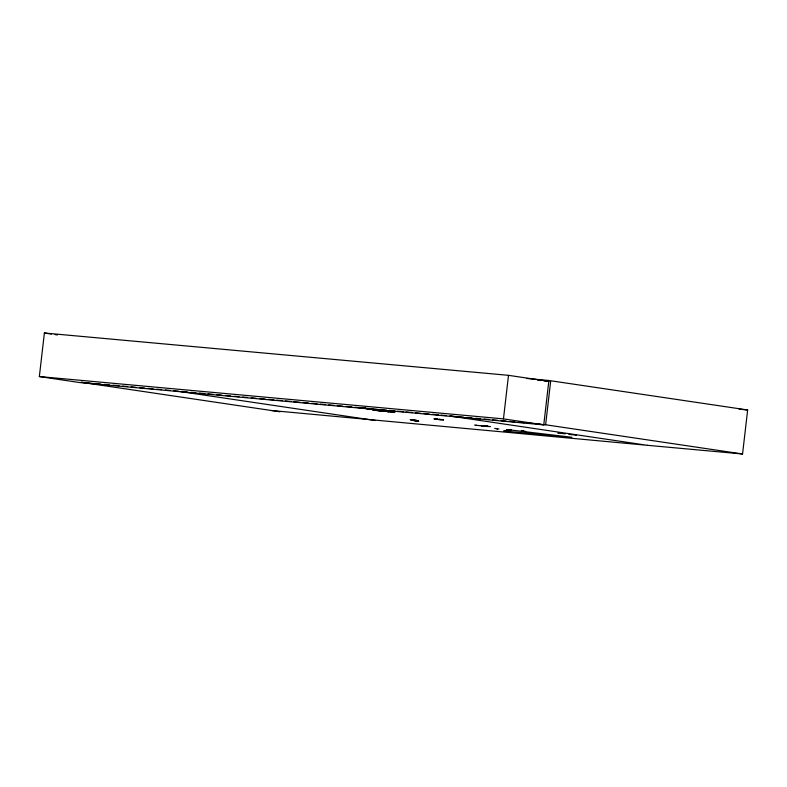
<?xml version="1.0" encoding="UTF-8"?>
<svg xmlns="http://www.w3.org/2000/svg" width="787" height="787" viewBox="0 0 787 787"><rect width="100%" height="100%" fill="white"/><g stroke="black" fill="none" stroke-linecap="round" stroke-linejoin="round"><path stroke-width="1.18" d="M411.188 419.953L417.966 420.819M417.7 420.701L410.322 419.628M412.299 420.366L418.812 421.202L411.473 420.091M526.965 378.488L548.893 380.495L543.758 424.862L79.654 382.541L39.35 376.56L44.387 333.009L508.5 375.33L548.795 381.311L543.925 380.859M436.342 419.176C435.359 417.986 440.179 420.75 441.271 419.638M543.758 424.862L503.464 418.881L508.5 375.33M550.634 381.488L545.637 424.675L543.965 424.518M647.475 445.314L742.554 453.991L747.65 409.978L548.893 380.495M416.785 420.396L410.312 419.727M482.205 425.816L488.363 426.505M483.356 426.17L488.314 426.534L483.336 426.072M358.39 407.587L362.669 408.227M438.202 419.432L433.922 418.822L438.428 419.432M494.698 428.413L498.948 429.013M476.952 425.472L474.62 424.99M558.377 433.017L557.894 433.165L558.681 433.007M569.345 434.444L569.867 434.385L569.031 434.473M367.785 408.807L363.653 408.01M382.108 411.267L372.812 409.978L373.402 410.037M374.061 409.811L374.632 409.978M374.159 410.106L374.642 410.066M375.005 409.84L375.674 409.968M375.448 409.958L375.989 409.997L363.604 408.099M377.16 410.184L388.926 411.768M393.333 412.29L385.65 411.158M385.423 411.139L394.897 412.447M388.394 411.719L366.703 408.709M509.651 429.879L503.788 430.981L508.815 429.8M565.351 433.804L558.593 433.145M575.907 435.28L576.458 435.103M487.606 426.298L485.176 426.19M490.547 426.672L484.389 425.895M365.109 408.355L365.827 408.433M497.492 428.856L496.794 428.777L497.335 428.826M522.794 431.148L523.414 431.217M569.758 434.463L576.389 435.152M365.739 408.423L361.42 408.03M414.513 420.376L413.736 420.11M414.66 420.553L415.329 420.779M415.585 420.809L414.867 420.563M475.919 425.265L481.969 425.905M537.836 380.308L540.276 380.534M739.121 409.201L747.65 409.978M39.35 376.56L503.464 418.881M81.12 382.275L83.727 382.521M87.229 382.836L92.246 383.299M95.768 383.613L100.775 384.076M104.435 384.41L109.304 384.853M112.954 385.187L119.044 385.738M122.615 386.063L127.573 386.525M131.154 386.84L136.102 387.302M139.692 387.617L144.631 388.08M148.231 388.404L153.15 388.857M156.81 389.181L161.66 389.624M165.339 389.958L170.199 390.401M173.868 390.745L178.738 391.188M181.649 391.473L187.276 391.965M190.936 392.3L195.815 392.743M199.475 393.077L204.827 393.589M208.014 393.854L213.366 394.366M216.553 394.631L221.904 395.143M225.564 395.477L230.443 395.93M234.103 396.264L238.982 396.707M242.642 397.042L247.521 397.484M251.181 397.819L256.05 398.261M259.71 398.596L265.347 399.078M268.249 399.373L273.886 399.865M276.788 400.15L282.425 400.642M285.327 400.927L290.964 401.419M293.866 401.704L299.965 402.265M303.162 402.531L308.504 403.042M311.701 403.308L317.043 403.82M320.24 404.085L325.582 404.597M328.779 404.862L334.121 405.384M337.318 405.639L342.66 406.161M346.319 406.495L351.956 406.977M354.858 407.272L360.495 407.755M363.397 408.05L369.034 408.532M371.936 408.827L377.573 409.319M380.475 409.604L386.574 410.165M389.014 410.381L395.113 410.942M397.553 411.158L403.652 411.719M406.092 411.945L412.191 412.496M415.388 412.762L420.73 413.273M423.927 413.539L429.269 414.051M432.466 414.316L438.566 414.877M441.005 415.093L446.347 415.615M450.007 415.949L454.886 416.392M458.536 416.726L463.435 417.169M467.065 417.503L471.974 417.946M475.584 418.281L480.513 418.733M484.113 419.058L489.052 419.51M492.642 419.835L497.6 420.288M501.171 420.612L506.139 421.065M509.691 421.389L514.678 421.852M518.338 422.186L524.309 422.717M526.887 422.963L532.986 423.514M536.498 423.829L541.525 424.301M439.421 419.323L443.484 419.904M443.415 419.943L439.146 419.314M511.206 430.017L506.464 429.594M525.46 431.522L521.496 430.902M511.442 430.036L506.464 429.584M271.328 410.499L647.544 445.324L449.997 416.018M483.513 426.131L481.467 425.718M483.169 426.131L481.231 425.688M44.387 333.009L51.499 334.072M55.06 334.593L57.431 334.947M543.797 424.498L742.554 453.991M521.289 430.853L525.736 431.542M373.264 409.938L382.266 411.198M505.893 431.246L505.057 431.128L571.844 437.267L508.156 429.712M180.39 391.572L375.527 420.524M81.287 382.295L280.044 411.788M485.756 426.397L486.415 426.475"/></g></svg>
